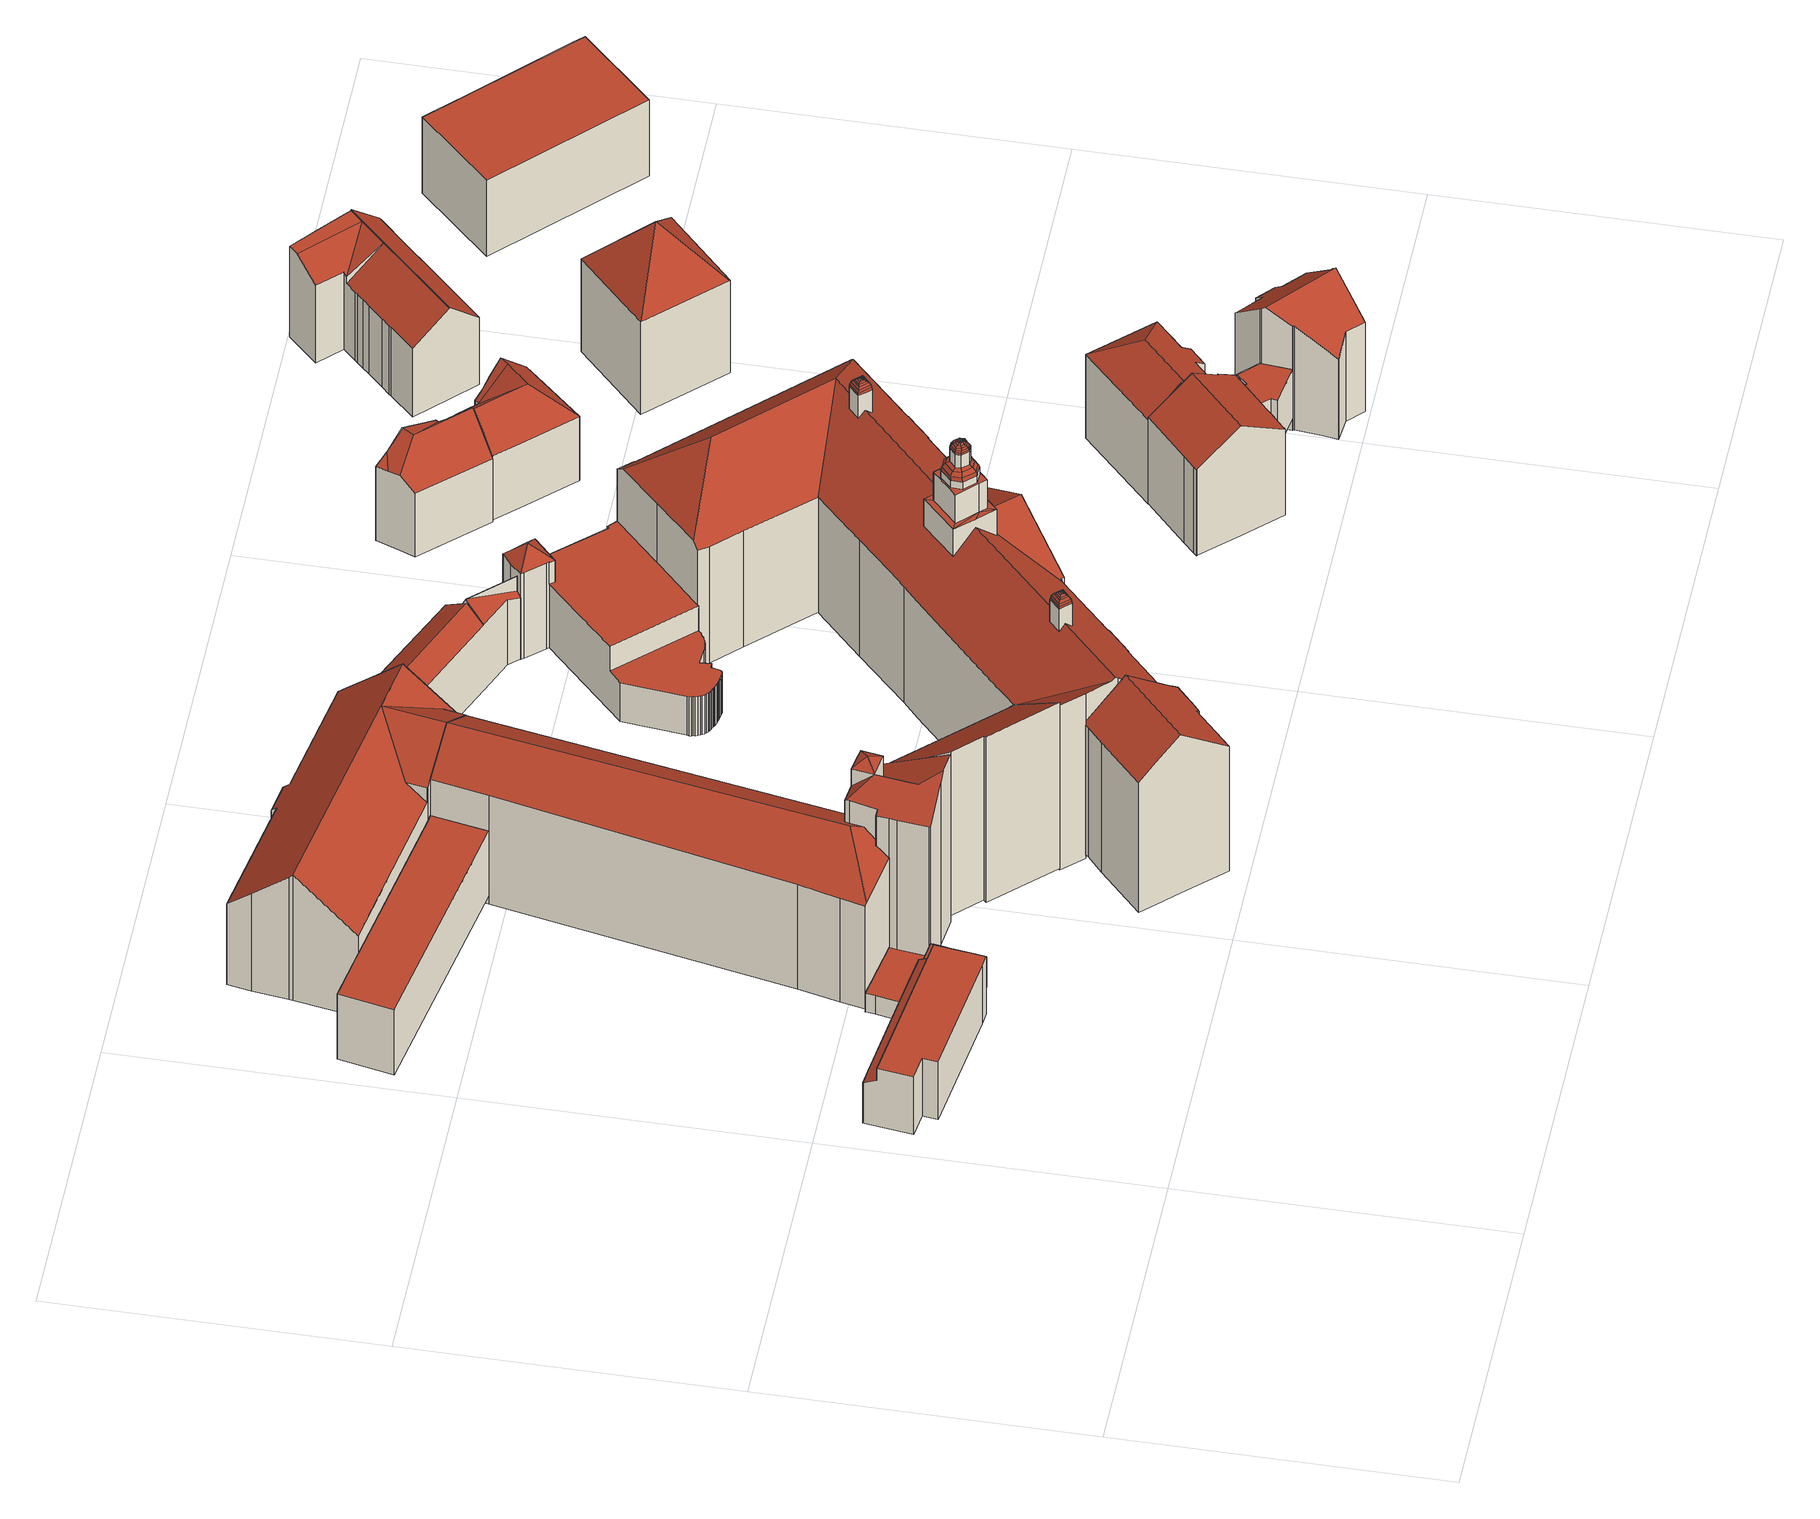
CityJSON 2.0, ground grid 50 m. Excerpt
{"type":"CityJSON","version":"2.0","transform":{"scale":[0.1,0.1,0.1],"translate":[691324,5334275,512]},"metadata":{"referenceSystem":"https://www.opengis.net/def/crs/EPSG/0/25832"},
"CityObjects":{
"building1":{"type":"Building","attributes":{"Gemeindeschluessel":"09162000","HoeheDach":"523.560","HoeheGrund":"512.450","Methode":"2000","NiedrigsteTraufeDesGebaeudes":"518.200","Geometrietyp2DReferenz":"3000","function":"31001_2000","roofType":"1000","measuredHeight":11.11,"storeysAboveGround":2},"geometry":[{"type":"MultiSurface","lod":"2","boundaries":[[[0,1,2,3]],[[4,5,6,7,8]],[[9,10,11,12]],[[13,14,1,0]],[[15,16,17,18]],[[19,20,21,22]],[[3,2,10,9]],[[23,24,16,15]],[[25,26,27,4,8,23,15,18,28,29,13,0,3,9,12]],[[29,30,31,14,13]],[[26,32,33,27]],[[7,30,34,17,16,24]],[[8,7,24,23]],[[25,35,32,26]],[[7,6,22,21,31,30]],[[25,12,11,20,19,35]],[[18,17,34,28]],[[22,6,5,33,32,35,19]],[[28,34,30,29]],[[27,33,5,4]],[[10,2,1,14,31,21,20,11]]],"semantics":{"surfaces":[{"type":"WallSurface"},{"type":"GroundSurface"},{"type":"RoofSurface"}],"values":[0,0,0,0,0,0,0,0,1,0,0,2,0,0,0,0,0,2,0,0,2]}}]},
"building2":{"type":"Building","attributes":{"Gemeindeschluessel":"09162000","HoeheDach":"515.580","HoeheGrund":"512.020","Methode":"2000","NiedrigsteTraufeDesGebaeudes":"515.580","Geometrietyp2DReferenz":"3000","function":"31001_2000","roofType":"1000","measuredHeight":3.56},"geometry":[{"type":"MultiSurface","lod":"2","boundaries":[[[36,37,38,39]],[[40,41,42,43,44,45]],[[46,47,38,37,48,49,50,51,42,41,40,52]],[[36,53,54,49,48,37]],[[55,52,40,45]],[[56,39,38,47,46,57]],[[57,46,52,55]],[[54,53,36,39,56,57,55,45,44,43,58,59]],[[59,50,49,54]],[[51,50,59,58,43,42]]],"semantics":{"surfaces":[{"type":"WallSurface"},{"type":"RoofSurface"},{"type":"GroundSurface"}],"values":[0,0,1,0,0,0,0,2,0,0]}}]},
"building3":{"type":"Building","attributes":{"Gemeindeschluessel":"09162000","HoeheDach":"526.625","HoeheGrund":"514.150","Methode":"1000","NiedrigsteTraufeDesGebaeudes":"526.625","Geometrietyp2DReferenz":"3000","function":"31001_9998","roofType":"1000","measuredHeight":12.47,"storeysAboveGround":3},"geometry":[{"type":"MultiSurface","lod":"2","boundaries":[[[60,61,62,63]],[[64,65,61,60]],[[66,67,62,61,65,68,69]],[[70,69,68,71]],[[72,73,70,71,64,60,63]],[[71,68,65,64]],[[72,63,62,67]],[[73,72,67,66,69,70]]],"semantics":{"surfaces":[{"type":"WallSurface"},{"type":"RoofSurface"},{"type":"GroundSurface"}],"values":[0,0,1,0,2,0,0,0]}}]},
"building4":{"type":"Building","attributes":{"Gemeindeschluessel":"09162000","HoeheDach":"546.124","HoeheGrund":"513.666","Methode":"2000","NiedrigsteTraufeDesGebaeudes":"538.070","Geometrietyp2DReferenz":"3000","function":"31001_9998","roofType":"2100","measuredHeight":32.46,"storeysAboveGround":6},"geometry":[{"type":"MultiSurface","lod":"2","boundaries":[[[74,75,76,77]],[[78,79,80,81,82]],[[83,84,85]],[[86,87,88,89,90,91,92]],[[93,94,95,96]],[[97,98,99,100]],[[101,102,103,85]],[[86,92,104,105]],[[102,101,89,88]],[[85,106,82,81]],[[107,108,98,97]],[[95,94,108,107]],[[83,85,109]],[[93,110,109,85,81,80,75,74,99,98,108,94]],[[75,80,79,76]],[[85,103,106]],[[96,95,107,97,100,77,76,79,78,111,87,86,105,112]],[[84,101,85]],[[113,110,93,96,112]],[[113,104,92,91,83,109,110]],[[100,99,74,77]],[[84,90,89,101]],[[78,82,106,103,102,88,87,111]],[[105,104,113,112]],[[91,90,84,83]]],"semantics":{"surfaces":[{"type":"WallSurface"},{"type":"RoofSurface"},{"type":"GroundSurface"}],"values":[0,0,0,0,0,0,1,0,1,1,0,0,1,1,0,0,2,1,0,1,0,1,0,0,0]}}]},
"building5":{"type":"Building","attributes":{"Gemeindeschluessel":"09162000","HoeheDach":"546.000","HoeheGrund":"515.390","Methode":"2000","NiedrigsteTraufeDesGebaeudes":"539.039","Geometrietyp2DReferenz":"3000","function":"31001_9998","roofType":"3100","measuredHeight":30.61,"storeysAboveGround":6},"geometry":[{"type":"MultiSurface","lod":"2","boundaries":[[[114,115,116,117]],[[118,119,120,121,122,123,124,125]],[[123,122,126,127,128,129,130,131,124]],[[132,133,134,135]],[[126,136,137,138,139,127]],[[137,136,133,132]],[[140,130,129,141]],[[124,131,142,125]],[[135,134,143,144]],[[142,131,130,140]],[[117,116,145,146]],[[121,145,116,115,147,143,134,133,136,126,122]],[[148,128,127,139]],[[149,114,117,146,120,119,118,125,142,140,141,148,139,138,137,132,135,144]],[[141,129,128,148]],[[146,145,121,120]],[[149,147,115,114]],[[144,143,147,149]]],"semantics":{"surfaces":[{"type":"WallSurface"},{"type":"RoofSurface"},{"type":"GroundSurface"}],"values":[0,0,1,0,0,0,0,0,0,0,0,1,0,2,0,0,0,0]}}]},
"building6":{"type":"Building","attributes":{"name":"Angerkloster","Gemeindeschluessel":"09162000","HoeheDach":"538.500","HoeheGrund":"512.504","Methode":"2000","NiedrigsteTraufeDesGebaeudes":"532.360","Geometrietyp2DReferenz":"3000","function":"31001_3048","roofType":"3200","measuredHeight":26,"storeysAboveGround":5},"geometry":[{"type":"MultiSurface","lod":"2","boundaries":[[[150,151,152,153]],[[154,155,156,157]],[[150,157,156,158,151]],[[159,160,161,162]],[[153,152,163,164]],[[165,166,167,168,169]],[[170,171,155,154]],[[160,159,172,173,174]],[[171,161,160,174,175,158,156,155]],[[173,176,177,178,175,174]],[[179,180,181,178,177]],[[182,183,165,169]],[[179,184,172,159,162,170,154,157,150,153,164,182,169,168,167,180]],[[165,183,163,152,151,158,175,178,181,166]],[[164,163,183,182]],[[171,170,162,161]],[[179,177,176,184]],[[184,176,173,172]],[[167,166,181,180]]],"semantics":{"surfaces":[{"type":"WallSurface"},{"type":"RoofSurface"},{"type":"GroundSurface"}],"values":[0,0,0,0,0,0,0,0,1,1,0,0,2,1,0,0,0,0,0]}}]},
"building7":{"type":"Building","attributes":{"Gemeindeschluessel":"09162000","HoeheDach":"547.091","HoeheGrund":"514.950","Methode":"1000","NiedrigsteTraufeDesGebaeudes":"537.320","Geometrietyp2DReferenz":"3000","function":"31001_9998","roofType":"2100","measuredHeight":32.14,"storeysAboveGround":5},"geometry":[{"type":"MultiSurface","lod":"2","boundaries":[[[185,186,187,188]],[[189,190,191,192]],[[189,193,194,188,187,195,190]],[[191,190,195,196]],[[189,192,197,193]],[[194,198,185,188]],[[197,198,194,193]],[[196,195,187,186]],[[198,197,192,191,196,186,185]]],"semantics":{"surfaces":[{"type":"WallSurface"},{"type":"GroundSurface"},{"type":"RoofSurface"}],"values":[0,0,1,0,0,0,0,0,2]}}]},
"building8":{"type":"Building","attributes":{"name":"St. Jakob","Gemeindeschluessel":"09162000","HoeheDach":"538.532","HoeheGrund":"514.357","Methode":"2000","NiedrigsteTraufeDesGebaeudes":"529.296","Geometrietyp2DReferenz":"3000","function":"31001_3041","roofType":"3100","measuredHeight":24.18,"storeysAboveGround":1},"geometry":[{"type":"MultiSurface","lod":"2","boundaries":[[[199,200,201,202]],[[203,204,205,206]],[[207,208,209,210,211,212]],[[213,214,215,216]],[[217,218,151,158,219]],[[220,210,209,221]],[[222,223,224]],[[211,225,212]],[[226,227,228,229]],[[230,221,209,208,231]],[[217,219,232,233]],[[228,227,234,235]],[[232,219,158,207,212,225]],[[236,237,214,213]],[[220,233,232,225,211,210]],[[238,215,214,237,239,207,222,224]],[[207,239,205,204,240,241,242,234,227,226,201,200,231,208]],[[236,206,205,239,237]],[[242,241,243,244]],[[151,223,222,207,158]],[[245,240,204,203]],[[202,201,226,229]],[[230,231,200,199]],[[236,213,216,246,218,217,233,220,221,230,199,202,229,228,235,244,243,245,203,206]],[[218,246,238,224,223,151]],[[243,241,240,245]],[[238,246,216,215]],[[234,242,244,235]]],"semantics":{"surfaces":[{"type":"WallSurface"},{"type":"RoofSurface"},{"type":"GroundSurface"}],"values":[0,0,1,0,0,0,0,0,0,0,0,0,1,0,0,1,1,0,0,1,0,0,0,2,0,0,0,0]}}]},
"building9":{"type":"Building","attributes":{"Gemeindeschluessel":"09162000","HoeheDach":"529.879","HoeheGrund":"514.450","Methode":"2000","NiedrigsteTraufeDesGebaeudes":"521.645","Geometrietyp2DReferenz":"3000","function":"31001_9998","roofType":"3100","measuredHeight":15.43,"storeysAboveGround":3},"geometry":[{"type":"MultiSurface","lod":"2","boundaries":[[[247,248,249,250]],[[251,252,253]],[[254,255,256,257]],[[258,259,260,261,262,263,254,257,264,265,266,267,268,269,247,250]],[[262,261,270,271,272,273,263]],[[263,273,255,254]],[[271,274,275,253,276,277,272]],[[270,278,279,275,274,271]],[[250,249,280,258]],[[273,272,277,281,256,255]],[[279,278,260,259,258,280,282]],[[282,280,249,248,251,253,275]],[[277,276,253,252,283,284,285,286,281]],[[279,282,275]],[[283,252,251,248,247,269,268,267,284]],[[285,284,267,266,265,286]],[[260,278,270,261]],[[256,281,286,265,264,257]]],"semantics":{"surfaces":[{"type":"WallSurface"},{"type":"GroundSurface"},{"type":"RoofSurface"}],"values":[0,0,0,1,0,0,0,2,0,2,0,2,2,0,0,0,0,0]}}]},
"building10":{"type":"Building","attributes":{"name":"Theresia-Gerhardinger-Grundschule und -Gymnasium","Gemeindeschluessel":"09162000","HoeheDach":"560.210","HoeheGrund":"514.695","Methode":"2000","NiedrigsteTraufeDesGebaeudes":"523.100","Geometrietyp2DReferenz":"3000","function":"31001_3020","roofType":"3100","measuredHeight":45.52,"storeysAboveGround":5},"geometry":[{"type":"MultiSurface","lod":"2","boundaries":[[[287,288,289,290]],[[291,292,293,294]],[[288,295,296,289]],[[297,298,299,300]],[[299,301,302,303]],[[304,305,306,307]],[[307,308,309,310]],[[311,312,313,314]],[[303,302,315]],[[316,317,318]],[[319,320,321,322]],[[323,295,288,324]],[[325,326,327,328]],[[329,330,331,332]],[[333,334,335,336]],[[337,338,339]],[[298,340,301,299]],[[341,342,343]],[[290,289,344,345]],[[330,346,311,331]],[[341,347,342]],[[320,326,348,321]],[[349,350,351,352]],[[306,353,308,307]],[[354,355,356,357]],[[358,359,360,361]],[[362,363,364,365]],[[339,338,366,367]],[[344,368,340,298]],[[346,369,312,311]],[[370,371,372,373]],[[300,374,375,376]],[[345,297,377,305]],[[378,379,380,381]],[[382,383,365,364,384,385]],[[386,343,387,388]],[[389,390,391,392]],[[393,394,395,396]],[[397,398,380,379,399,400,401,402,403,335,334,404,361,405,406,407,408,409,410,411,412]],[[413,293,414,415]],[[314,416,417,418]],[[419,400,399,420]],[[421,422,359,358]],[[323,423,424,425]],[[426,427,428,429]],[[362,430,431,432,433,363]],[[351,402,401,352]],[[369,434,386,312]],[[435,436,437,438,439,440]],[[441,442,443,444]],[[445,325,328,366]],[[446,360,359,422,447,448,449,450,451,452,453,454,455]],[[340,368,456,443]],[[449,448,447,457,458,459,460,450]],[[461,462,453,452,451,463]],[[464,465,466,467,468,469,470,471,472,473]],[[474,475,476,394]],[[444,443,456,477]],[[317,478,318]],[[476,479,310,480]],[[325,445,481,482]],[[483,484,485,486]],[[473,472,487,488]],[[482,481,367,489]],[[361,360,446,405]],[[480,310,309,490]],[[455,454,317]],[[395,491,492,396]],[[493,398,397,494]],[[495,496,432,431]],[[497,413,355,354]],[[382,385,498,499]],[[418,417,485,484]],[[500,445,366,338]],[[491,501,502,492]],[[356,393,396,371]],[[342,347,387]],[[503,423,323,324]],[[457,447,422,421]],[[330,329,504,485,417]],[[505,506,507,508]],[[355,413,415,509]],[[407,406,455,316,318,510]],[[409,329,332,410]],[[457,421,433,432,496,511,512,513,514,515,465,464,516,517,518,519,458]],[[376,375,520,505]],[[315,521,520]],[[510,318,450,460]],[[434,341,343,386]],[[522,327,523,524]],[[478,525,451,450,318]],[[321,348,522,524]],[[526,527,463,451,525,478]],[[336,335,403,528]],[[402,351,350,529,530,528,403]],[[348,482,489,522]],[[333,531,499,498,404,334]],[[320,319,532,533,523]],[[425,534,295,323]],[[373,372,535,536]],[[507,444,477,353]],[[500,338,337]],[[537,538,539,540,464,473,488,541]],[[542,543,544,545,546,435,440,547,548,549,550,551]],[[490,552,501,491]],[[552,553,534,425]],[[331,311,314,418]],[[326,320,523,327]],[[474,503,324,475]],[[554,555,556,557,558,559,560,495,431,430,362,365,383,382,499,531,333,336,528,530,529,561,562,419,420,378,381,493,494,563,564,426,429,565,551,550,549,548,547,440,439,438,566,567,568,569,570,571,572,573,574,575,576,577,578,579]],[[500,337,580]],[[558,390,389,559]],[[578,577,576,469,468,467]],[[555,515,514,556]],[[580,337,339]],[[524,523,533,581]],[[582,322,321,524,581]],[[453,462,583,454]],[[584,585,534,553]],[[487,472,471,470,575,574,573,572]],[[394,476,480,395]],[[302,586,315]],[[509,415,503,474]],[[529,350,349,561]],[[536,535,292,291]],[[324,288,287,475]],[[374,303,315]],[[420,399,379,378]],[[297,300,376,377]],[[578,467,466,579]],[[454,583,587,317]],[[477,456,585,584]],[[506,441,444,507]],[[289,296,368,344]],[[490,309,553,552]],[[555,554,579,466,465,515]],[[301,340,443,442]],[[481,580,339,367]],[[588,581,533,589]],[[521,590,441,506]],[[591,412,411,483,486,408,407,510,460,459,458,519,588,589,516,464,540,539,592,437,436,435,546,545,544,543]],[[355,509,393,356]],[[556,514,513,557]],[[353,477,584,308]],[[317,587,526,478]],[[587,583,462,461,463,527,526],[373,536,291,294,497,354,357,370]],[[294,293,413,497]],[[492,502,535,372]],[[502,593,292,535]],[[489,328,327,522]],[[429,428,594,565]],[[475,287,479,476]],[[346,330,417,416]],[[480,490,491,395]],[[445,500,580,481]],[[341,434,595,347]],[[377,376,505,508]],[[290,345,305,304]],[[501,424,593,502]],[[391,512,511,392]],[[381,380,398,493]],[[405,446,455,406]],[[568,538,537,569]],[[300,299,303,374]],[[345,344,298,297]],[[423,414,593,424]],[[296,295,534,585]],[[411,410,332,596,484,483]],[[415,414,423,503]],[[308,584,553,309]],[[509,474,394,393]],[[562,561,349,352,401,400,419]],[[517,319,322,518]],[[369,346,416,597]],[[596,332,331,418,484]],[[438,437,592,566]],[[367,366,328,489]],[[504,329,409,408,486,485]],[[368,296,585,456]],[[498,385,384,358,361,404]],[[575,470,469,576]],[[567,566,592,539,538,568]],[[313,597,416,314]],[[375,315,520]],[[388,595,597,313]],[[428,427,591,543,542,594]],[[434,369,597,595]],[[565,594,542,551]],[[519,518,322,582,581,588]],[[479,304,307,310]],[[508,507,353,306]],[[302,301,442,586]],[[532,319,517,516,589,533]],[[396,492,372,371]],[[552,425,424,501]],[[374,315,375]],[[590,586,442,441]],[[387,347,595,388]],[[357,356,371,370]],[[326,325,482,348]],[[560,559,389,392,511,496,495]],[[520,521,506,505]],[[312,386,388,313]],[[315,586,590]],[[305,377,508,306]],[[569,537,541,570]],[[512,391,390,558,557,513]],[[541,488,487,572,571,570]],[[315,590,521]],[[343,342,387]],[[384,364,363,433,421,358]],[[414,293,292,593]],[[564,563,494,397,412,591,427,426]],[[455,317,316]],[[287,290,304,479]]],"semantics":{"surfaces":[{"type":"RoofSurface"},{"type":"WallSurface"},{"type":"GroundSurface"}],"values":[0,1,0,0,0,0,0,0,0,0,0,1,0,0,1,0,0,0,0,0,0,0,0,0,1,1,1,0,0,0,1,0,0,1,1,0,0,0,0,0,0,1,1,0,1,1,1,0,1,0,0,0,0,1,1,0,0,0,0,1,0,1,0,0,1,1,0,0,1,1,1,1,0,0,0,0,0,0,1,0,0,0,1,1,0,0,0,1,0,0,0,0,1,1,1,0,1,0,1,1,0,0,0,1,0,1,0,0,0,2,0,1,1,1,0,0,0,1,0,1,0,0,0,1,1,1,0,1,0,1,1,0,0,0,1,1,0,0,1,0,0,0,1,0,1,0,1,0,0,0,1,1,0,0,0,0,0,0,0,1,1,1,1,0,0,0,0,1,0,0,0,1,1,0,0,1,0,1,0,0,1,1,0,0,0,0,0,1,1,0,0,0,1,0,0,0,0,0,1,0,1,0,0,0,0,1,1,1,0,0,0,0,1,0,0]}}]},
"building11":{"type":"Building","attributes":{"Gemeindeschluessel":"09162000","HoeheDach":"533.600","HoeheGrund":"514.390","Methode":"2000","NiedrigsteTraufeDesGebaeudes":"521.850","Geometrietyp2DReferenz":"3000","function":"31001_9998","roofType":"1000","measuredHeight":19.21,"storeysAboveGround":2},"geometry":[{"type":"MultiSurface","lod":"2","boundaries":[[[598,599,600,601]],[[601,600,602,603]],[[604,605,606,607]],[[608,609,610,611,612]],[[613,614,615,616]],[[617,618,619,620]],[[621,622,623,624]],[[625,626,618,617]],[[623,627,628,629,624]],[[630,631,605,604]],[[632,633,634,635]],[[636,637,638,639]],[[640,641,642,643]],[[634,633,644,608]],[[645,646,647,648]],[[649,650,651,652]],[[653,654,655,656,657,658]],[[616,615,655,654]],[[659,660,661,662]],[[663,664,631,630]],[[665,666,639,638,644,633,632]],[[608,644,638,637,609]],[[667,668,664,663]],[[628,627,669,670]],[[620,619,671,672]],[[673,674,675,676]],[[661,599,598,677,662]],[[678,679,680,681]],[[682,683,684,685]],[[676,675,686,687]],[[666,665,688,689]],[[607,606,626,625]],[[643,642,690,691]],[[652,651,646,645]],[[692,693,694,695]],[[689,688,614,613]],[[672,671,696,697]],[[670,669,683,682]],[[698,699,660,659]],[[700,656,655,615,614,688,665,632,635,701]],[[702,703,612,704]],[[687,686,650,649]],[[705,706,679,678]],[[635,634,707,701]],[[700,708,657,656]],[[709,681,680,708,700,701,707,710]],[[685,684,711,712]],[[704,612,611,713]],[[714,715,716,717]],[[718,719,720,721]],[[697,696,706,705]],[[713,611,610,722]],[[717,716,693,692]],[[623,622,602,600,599,661,660,699,690,642,641,720,719,694,693,716,715,723,647,646,651,650,686,675,674,658,657,708,680,679,706,696,671,619,618,626,606,605,631,664,668,711,684,683,669,627]],[[603,602,622,621]],[[648,647,723,724]],[[725,726,703,702]],[[721,720,641,640]],[[712,711,668,667]],[[691,690,699,698]],[[636,722,610,609,637]],[[653,673,676,687,649,652,645,648,724,714,717,692,695,718,721,640,643,691,698,659,662,677,598,601,603,621,624,629,628,670,682,685,712,667,663,630,604,607,625,617,620,672,697,705,678,681,709,725,702,704,713,722,636,639,666,689,613,616,654]],[[709,710,726,725]],[[703,726,710,707,634,608,612]],[[695,694,719,718]],[[724,723,715,714]],[[653,658,674,673]]],"semantics":{"surfaces":[{"type":"WallSurface"},{"type":"RoofSurface"},{"type":"GroundSurface"}],"values":[0,0,0,1,0,0,0,0,0,0,0,0,0,1,0,0,0,0,0,0,0,1,0,0,0,0,0,0,0,0,0,0,0,0,0,0,0,0,0,1,0,0,0,0,0,0,0,0,0,0,0,0,0,1,0,0,0,0,0,0,0,2,0,1,0,0,0]}}]},
"building12":{"type":"Building","attributes":{"Gemeindeschluessel":"09162000","HoeheDach":"536.647","HoeheGrund":"515.410","Methode":"1000","NiedrigsteTraufeDesGebaeudes":"532.017","Geometrietyp2DReferenz":"3000","function":"31001_9998","roofType":"3100","measuredHeight":21.24,"storeysAboveGround":4},"geometry":[{"type":"MultiSurface","lod":"2","boundaries":[[[727,728,729,730]],[[731,732,733,734]],[[735,736,737,738]],[[739,740,741,742]],[[743,727,730,735,738,744,745,746,731,734,739,742,747,748,749,750,751]],[[746,745,752,753,732,731]],[[751,754,755,743]],[[752,756,737,736,729,728,755,754,757,758,759,753]],[[738,737,756,744]],[[743,755,728,727]],[[742,741,760,747]],[[734,733,740,739]],[[744,756,752,745]],[[759,758,749,748,747,760]],[[750,757,754,751]],[[730,729,736,735]],[[732,753,759,760,741,740,733]],[[749,758,757,750]]],"semantics":{"surfaces":[{"type":"WallSurface"},{"type":"GroundSurface"},{"type":"RoofSurface"}],"values":[0,0,0,0,1,0,0,2,0,0,0,0,0,0,0,0,2,0]}}]},
"building13":{"type":"Building","attributes":{"Gemeindeschluessel":"09162000","HoeheDach":"531.890","HoeheGrund":"514.250","Methode":"2000","NiedrigsteTraufeDesGebaeudes":"526.403","Geometrietyp2DReferenz":"3000","function":"31001_9998","roofType":"3100","measuredHeight":17.64,"storeysAboveGround":4},"geometry":[{"type":"MultiSurface","lod":"2","boundaries":[[[761,762,763,764,765,766,767,768]],[[769,770,771,772,773,774,767,766,765,764,775,776,777,778,779,780]],[[770,781,782,771]],[[770,769,780,783,784,781]],[[778,785,786,779]],[[764,763,787,775]],[[788,789,787,763,762,790]],[[781,784,790,791,782]],[[790,762,761,792,791]],[[761,768,793,792]],[[779,786,783,780]],[[775,787,789,776]],[[778,777,776,789,788,785]],[[784,783,786,785,788,790]],[[782,791,792,793,774,773,772,771]],[[774,793,768,767]]],"semantics":{"surfaces":[{"type":"WallSurface"},{"type":"GroundSurface"},{"type":"RoofSurface"}],"values":[0,1,0,0,0,0,2,2,2,2,0,0,0,2,0,0]}}]},
"building14":{"type":"Building","attributes":{"Gemeindeschluessel":"09162000","HoeheDach":"535.918","HoeheGrund":"515.320","Methode":"2000","NiedrigsteTraufeDesGebaeudes":"530.279","Geometrietyp2DReferenz":"3000","function":"31001_1000","roofType":"3200","measuredHeight":20.6,"storeysAboveGround":4},"geometry":[{"type":"MultiSurface","lod":"2","boundaries":[[[794,795,796,797,798,799,800,801,802,803,804,805,806,807]],[[802,808,809,803]],[[810,811,812,813]],[[814,813,812,815]],[[816,817,797,796,795,818]],[[799,798,819,820,821,800]],[[804,803,809,814,815,805]],[[809,808,822,821,820,819,817,816,818,810,813,814]],[[805,815,812,806]],[[801,822,808,802]],[[800,821,822,801]],[[795,794,807,811,810,818]],[[811,807,806,812]],[[797,817,819,798]]],"semantics":{"surfaces":[{"type":"GroundSurface"},{"type":"WallSurface"},{"type":"RoofSurface"}],"values":[0,1,2,2,1,1,1,2,1,1,1,1,1,1]}}]},
"building15":{"type":"Building","attributes":{"Gemeindeschluessel":"09162000","HoeheDach":"524.630","HoeheGrund":"515.190","Methode":"1000","NiedrigsteTraufeDesGebaeudes":"524.630","Geometrietyp2DReferenz":"3000","function":"31001_1000","roofType":"1000","measuredHeight":9.44,"storeysAboveGround":2},"geometry":[{"type":"MultiSurface","lod":"2","boundaries":[[[823,824,825,826]],[[827,828,829,830,831,832]],[[833,834,824,823]],[[826,825,835,836]],[[837,838,839,840]],[[836,835,841,842]],[[843,844,845,846]],[[830,829,834,833]],[[842,841,844,843]],[[824,834,829,828,827,847,839,838,845,844,841,835,825]],[[846,845,838,837]],[[848,840,839,847,827,832]],[[840,848,832,831,830,833,823,826,836,842,843,846,837]]],"semantics":{"surfaces":[{"type":"WallSurface"},{"type":"RoofSurface"},{"type":"GroundSurface"}],"values":[0,0,0,0,0,0,0,0,0,1,0,0,2]}}]},
"building16":{"type":"Building","attributes":{"Gemeindeschluessel":"09162000","HoeheDach":"532.001","HoeheGrund":"514.530","Methode":"2000","NiedrigsteTraufeDesGebaeudes":"526.899","Geometrietyp2DReferenz":"3000","function":"31001_9998","roofType":"3100","measuredHeight":17.47,"storeysAboveGround":4},"geometry":[{"type":"MultiSurface","lod":"2","boundaries":[[[849,850,851,852]],[[853,854,855,856,857,858,859,860]],[[861,862,863,864]],[[859,858,857,865,851,850,866]],[[867,868,869,870,871,872,873,874,875,861,864,876,877,878,879,849,852,880,881,882]],[[875,883,862,861]],[[859,866,884,860]],[[885,886,853,860,887,888,889,890]],[[887,860,884,891,892,863,862,883,888]],[[869,868,867,882,856,855,854,853]],[[871,870,869,853,886,885,890,872]],[[864,863,892,876]],[[884,866,850,849,879,878]],[[865,857,856,882,881,880,852,851]],[[891,884,878,877,876,892]],[[890,889,888,883,875,874,873,872]]],"semantics":{"surfaces":[{"type":"WallSurface"},{"type":"RoofSurface"},{"type":"GroundSurface"}],"values":[0,1,0,1,2,0,1,1,1,0,0,0,0,0,0,0]}}]},
"building17":{"type":"Building","attributes":{"Gemeindeschluessel":"09162000","HoeheDach":"535.590","HoeheGrund":"512.757","Methode":"2000","NiedrigsteTraufeDesGebaeudes":"528.203","Geometrietyp2DReferenz":"3000","function":"31001_9998","roofType":"3100","measuredHeight":22.83,"storeysAboveGround":4},"geometry":[{"type":"MultiSurface","lod":"2","boundaries":[[[893,894,895,896,897,898,899,900,901,902,903]],[[904,905,906,907]],[[908,909,910,911]],[[912,913,905,904]],[[914,915,895,894,893,916]],[[907,906,917,918]],[[919,920,921,922]],[[903,902,901,923,924,925]],[[926,927,920,919,928,929]],[[930,931,932,933]],[[916,893,903,925]],[[934,896,895,915]],[[935,900,899,936]],[[933,932,909,908]],[[897,910,909,932,931,937,921,920,927,926,917,906,905,913,898]],[[930,938,922,921,937,931]],[[934,939,911,910,897,896]],[[908,911,939,934,915,914,916,925,924,923,935,936,940,912,904,907,918,929,928,919,922,938,930,933]],[[899,898,913,912,940,936]],[[918,917,926,929]],[[923,901,900,935]]],"semantics":{"surfaces":[{"type":"RoofSurface"},{"type":"WallSurface"},{"type":"GroundSurface"}],"values":[0,1,1,1,1,1,1,1,1,1,1,1,1,1,0,1,1,2,1,1,1]}}]},
"building18":{"type":"Building","attributes":{"Gemeindeschluessel":"09162000","HoeheDach":"541.963","HoeheGrund":"514.850","Methode":"1000","NiedrigsteTraufeDesGebaeudes":"532.713","Geometrietyp2DReferenz":"3000","function":"31001_9998","roofType":"3200","measuredHeight":27.11,"storeysAboveGround":4},"geometry":[{"type":"MultiSurface","lod":"2","boundaries":[[[941,942,943,944,945,946]],[[947,948,949,950]],[[949,951,952]],[[950,949,952]],[[946,948,947,941]],[[948,946,945,953]],[[948,953,951,949]],[[942,941,947,950,952,943]],[[952,951,953,945,944,943]]],"semantics":{"surfaces":[{"type":"GroundSurface"},{"type":"RoofSurface"},{"type":"WallSurface"}],"values":[0,1,1,1,2,2,1,2,2]}}]},
"building19":{"type":"Building","attributes":{"Gemeindeschluessel":"09162000","HoeheDach":"532.020","HoeheGrund":"514.270","Methode":"2000","NiedrigsteTraufeDesGebaeudes":"527.251","Geometrietyp2DReferenz":"3000","function":"31001_9998","roofType":"2100","measuredHeight":17.75,"storeysAboveGround":4},"geometry":[{"type":"MultiSurface","lod":"2","boundaries":[[[954,955,956,957,958,959,960,961,962]],[[963,964,965,966]],[[967,955,954,968]],[[969,958,957,970]],[[962,961,960,959,971,972,973,974]],[[975,976,977,978,979,980]],[[973,981,982]],[[966,965,983,984]],[[985,956,955,967]],[[986,987,988,989,975,980]],[[990,968,954,962,974,964,963]],[[991,972,991,976]],[[992,993,994,995]],[[973,972,981]],[[989,988,981,972,991,976,975]],[[984,983,996,997]],[[998,999,1000,1001]],[[970,985,967,968,990,963,966,984,997,992,995,998,1001,1002,987,986,980,979,978,1003,1004,969]],[[1000,982,981,988,987,1002,1001]],[[974,973,982,1000,999,994,993,996,983,965,964]],[[995,994,999,998]],[[970,957,956,985]],[[991,972,971,1005,977,976]],[[997,996,993,992]],[[1005,971,959,958,969,1004,1003,978,977]]],"semantics":{"surfaces":[{"type":"RoofSurface"},{"type":"WallSurface"},{"type":"GroundSurface"}],"values":[0,1,1,1,1,1,1,1,1,1,1,1,1,0,0,1,1,2,1,0,1,1,0,1,1]}}]},
"building20":{"type":"Building","attributes":{"name":"Schranne (P8)","Gemeindeschluessel":"09162000","HoeheDach":"529.300","HoeheGrund":"514.590","Methode":"1000","NiedrigsteTraufeDesGebaeudes":"529.300","Geometrietyp2DReferenz":"3000","function":"31001_9998","roofType":"1000","measuredHeight":14.71,"storeysAboveGround":4},"geometry":[{"type":"MultiSurface","lod":"2","boundaries":[[[1006,1007,1008,1009]],[[1010,1011,1012,1013]],[[1014,1015,1016,1017]],[[1009,1008,1011,1010]],[[1018,1019,1020,1021]],[[1022,1023,1015,1014]],[[1021,1020,1007,1006]],[[1013,1012,1023,1022]],[[1017,1016,1019,1018]],[[1021,1006,1009,1010,1013,1022,1014,1017,1018]],[[1019,1016,1015,1023,1012,1011,1008,1007,1020]]],"semantics":{"surfaces":[{"type":"WallSurface"},{"type":"GroundSurface"},{"type":"RoofSurface"}],"values":[0,0,0,0,0,0,0,0,0,1,2]}}]}
},
"vertices":[
[270,311,5],[270,311,116],[73,337,116],[73,337,5],[259,412,5],[259,412,81],[303,406,81],[303,406,62],[303,406,5],[76,360,5],[76,360,116],[38,365,116],[38,365,5],[291,309,5],[291,309,116],[356,396,5],[356,396,62],[356,395,62],[356,395,5],[46,418,92],[46,418,116],[301,385,116],[301,385,92],[357,399,5],[357,399,62],[48,438,5],[73,436,5],[86,434,5],[343,318,5],[293,324,5],[293,324,62],[293,324,116],[73,436,81],[86,434,81],[343,318,62],[48,438,82],
[357,402,0],[357,402,36],[357,399,36],[357,399,0],[268,461,36],[270,474,36],[270,475,36],[270,475,0],[270,474,0],[268,461,0],[303,406,36],[356,399,36],[360,425,36],[363,448,36],[365,459,36],[295,471,36],[259,412,36],[360,425,0],[363,448,0],[259,412,0],[356,399,0],[303,406,0],[295,471,0],[365,459,0],
[387,1111,21],[387,1111,146],[397,1110,146],[397,1110,21],[110,1159,21],[110,1159,146],[310,1037,146],[381,1025,146],[26,1173,146],[9,1090,146],[9,1090,21],[26,1173,21],[381,1025,21],[310,1037,21],
[367,478,285],[374,477,291],[374,477,17],[367,478,17],[384,525,17],[382,518,17],[382,518,293],[383,522,293],[384,525,290],[447,482,282],[447,482,323],[409,487,323],[481,510,17],[435,518,17],[435,518,323],[451,515,323],[452,515,323],[452,515,261],[481,510,261],[402,393,329],[357,399,286],[357,399,17],[402,393,17],[363,448,17],[363,448,285],[365,459,285],[365,459,17],[431,501,334],[415,521,323],[414,521,323],[486,505,263],[486,505,17],[414,521,290],[357,402,17],[357,402,286],[400,424,323],[415,392,341],[419,520,17],[449,388,17],[449,388,341],
[675,86,34],[675,86,270],[666,78,270],[666,78,34],[517,111,34],[545,82,34],[600,24,34],[600,24,275],[545,82,340],[517,111,308],[497,132,284],[497,132,34],[648,178,340],[639,187,330],[600,228,284],[596,225,284],[593,221,284],[566,197,284],[701,121,34],[701,121,277],[702,122,277],[702,122,34],[656,169,330],[656,169,34],[648,178,34],[639,187,34],[593,221,34],[596,225,34],[566,197,34],[707,116,271],[707,116,34],[662,82,275],[662,82,34],[698,108,271],[600,228,34],[698,108,34],
[466,1098,5],[466,1098,263],[539,1085,207],[539,1085,5],[381,1025,5],[381,1025,215],[397,1110,216],[397,1110,5],[462,1099,265],[270,475,5],[270,475,204],[278,512,205],[278,512,5],[439,539,211],[439,539,5],[435,518,211],[384,525,250],[384,525,5],[419,520,5],[435,518,5],[292,575,5],[292,575,207],[365,459,5],[365,459,209],[274,474,207],[361,514,265],[367,478,229],[374,477,229],[378,497,250],[374,477,5],[382,518,5],[382,518,250],[438,535,5],[438,535,211],[367,478,5],
[449,387,346],[486,505,253],[486,505,30],[449,387,30],[567,256,30],[650,335,30],[650,335,253],[567,256,351],[483,344,30],[487,348,30],[640,343,30],[640,343,254],[483,344,350],[487,348,346],
[134,1314,24],[134,1314,211],[140,1349,180],[140,1349,24],[572,1222,24],[572,1222,227],[567,1186,259],[567,1186,24],[478,1194,265],[126,1254,265],[126,1253,265],[110,1159,180],[386,1112,180],[392,1144,209],[555,1113,24],[555,1113,206],[551,1083,180],[551,1083,24],[397,1110,24],[466,1098,24],[397,1110,217],[110,1159,24],[126,1253,24],[544,1118,209],[538,1086,209],[538,1086,180],[386,1112,209],[339,1315,180],[340,1323,173],[340,1323,24],[339,1315,24],[127,1259,24],[127,1259,260],[387,1111,209],[387,1111,24],[389,1315,173],[389,1315,24],[565,1178,24],[565,1178,265],[539,1085,180],[566,1179,265],[578,1261,192],[580,1273,181],[388,1306,180],[580,1273,24],[388,1306,24],[578,1261,24],[539,1085,24],
[815,1164,25],[815,1164,96],[879,1095,96],[879,1095,25],[813,1164,98],[813,1164,144],[796,1137,168],[567,1186,25],[567,1186,146],[572,1222,172],[572,1222,25],[863,1082,25],[852,1071,25],[846,1065,25],[831,1081,25],[776,1104,25],[588,1183,25],[572,1223,25],[578,1261,25],[596,1257,25],[602,1256,25],[684,1220,25],[813,1164,25],[831,1081,151],[776,1104,151],[776,1104,150],[588,1183,150],[793,1131,177],[794,1132,179],[794,1132,171],[793,1131,173],[846,1065,143],[852,1071,150],[863,1082,144],[572,1223,173],[852,1071,179],[684,1220,143],[602,1256,142],[596,1257,143],[578,1261,145],
[923,446,469],[933,455,469],[932,455,472],[923,446,472],[928,485,415],[928,485,429],[945,468,429],[945,468,415],[933,464,469],[933,464,472],[922,450,478],[929,456,478],[926,458,480],[921,453,480],[926,462,480],[923,461,482],[923,459,482],[914,447,472],[915,448,475],[907,456,475],[905,456,472],[906,465,472],[905,465,469],[905,456,469],[736,271,386],[736,274,390],[726,285,390],[723,285,386],[919,460,482],[893,434,360],[909,432,360],[868,461,360],[1120,633,378],[1119,633,382],[1103,618,382],[1102,617,378],[933,464,444],[933,455,444],[1115,633,390],[1117,633,386],[1104,648,386],[1104,645,390],[753,285,378],[752,285,382],[736,270,382],[736,269,378],[821,235,27],[821,235,251],[822,235,250],[822,235,27],[1103,633,395],[1103,638,394],[1099,634,394],[929,463,478],[741,285,394],[737,285,395],[737,281,394],[931,456,475],[923,448,475],[751,285,386],[737,289,394],[1103,619,386],[790,196,111],[826,230,111],[822,233,111],[786,199,111],[907,464,475],[927,434,415],[927,434,429],[910,435,429],[910,435,415],[944,434,326],[944,434,360],[926,416,360],[926,416,310],[1065,468,27],[1065,468,252],[1069,464,252],[1069,464,27],[1104,642,392],[1095,634,392],[931,464,475],[748,285,390],[893,452,415],[893,452,429],[894,469,429],[894,469,415],[920,456,482],[918,456,482],[916,453,480],[915,450,478],[702,122,27],[702,122,251],[701,121,251],[701,121,27],[909,312,27],[988,387,27],[988,387,326],[909,312,254],[737,277,392],[733,285,394],[729,285,392],[1156,544,111],[1192,578,111],[1188,582,111],[1152,547,111],[910,436,435],[912,441,441],[900,454,441],[895,453,435],[639,187,341],[656,169,316],[784,200,251],[785,200,251],[786,199,249],[822,233,249],[821,234,251],[903,314,251],[924,415,310],[918,409,310],[893,434,345],[745,293,345],[753,285,334],[736,269,334],[728,278,345],[636,190,345],[944,451,429],[943,467,435],[942,451,435],[738,299,386],[738,300,382],[722,285,382],[785,200,27],[784,200,27],[962,451,310],[962,451,360],[938,466,441],[926,479,441],[924,474,444],[600,228,27],[600,228,340],[596,225,345],[596,225,27],[1066,468,27],[1150,548,27],[1150,548,251],[1066,468,251],[745,285,392],[855,528,251],[881,553,251],[933,604,251],[933,604,27],[881,553,27],[855,528,27],[917,467,480],[922,467,480],[923,470,478],[916,470,478],[1111,633,392],[924,415,360],[970,459,360],[946,485,360],[938,492,360],[920,512,360],[920,498,360],[948,469,360],[957,459,360],[918,422,360],[918,409,360],[923,472,475],[970,459,310],[946,485,345],[938,492,334],[920,512,308],[948,469,415],[957,459,415],[920,498,415],[1148,677,345],[1282,677,253],[1284,679,251],[1032,937,251],[1033,938,249],[1035,940,247],[1016,960,247],[1014,958,249],[1005,950,260],[1002,826,345],[925,441,441],[923,446,444],[914,446,444],[915,472,475],[880,460,360],[914,446,469],[905,456,444],[1103,625,392],[1103,622,390],[721,285,335],[721,285,378],[738,301,378],[738,301,335],[946,892,261],[880,828,262],[1092,634,390],[905,465,444],[900,467,441],[895,469,435],[656,169,27],[639,187,27],[1151,548,27],[1151,548,250],[944,451,415],[906,316,254],[906,316,27],[1107,633,394],[913,480,441],[912,484,435],[938,453,441],[745,293,378],[912,458,480],[912,463,480],[909,464,478],[909,457,478],[926,436,435],[868,461,308],[1152,547,249],[1188,582,249],[1188,582,250],[1188,583,250],[1187,583,251],[1111,642,345],[1120,633,333],[1102,617,333],[1094,626,345],[915,459,482],[915,461,482],[1089,634,386],[1104,649,382],[1087,634,382],[891,470,360],[880,460,415],[891,470,415],[821,234,27],[826,230,27],[822,233,27],[903,314,27],[1111,642,378],[1104,650,378],[924,474,469],[911,486,429],[911,486,415],[883,806,251],[923,766,251],[1008,677,250],[1132,677,334],[872,821,253],[650,335,252],[651,336,250],[663,347,250],[680,363,250],[828,503,251],[828,503,27],[680,363,27],[663,347,27],[651,336,27],[650,335,27],[915,474,444],[915,474,469],[1282,677,27],[1187,583,27],[1188,583,27],[1188,582,27],[1192,578,27],[1156,544,27],[1152,547,27],[790,196,27],[786,199,27],[636,190,27],[633,194,27],[567,256,27],[1009,676,27],[1008,677,27],[923,766,27],[883,806,27],[872,821,27],[880,828,27],[946,892,27],[1005,950,27],[1014,958,27],[1016,960,27],[1035,940,27],[1033,938,27],[1032,937,27],[1284,679,27],[1103,629,394],[1087,634,378],[1094,626,378],[918,422,415],[915,474,472],[924,474,472],[920,464,482],[909,432,415],[1087,634,334],[1104,650,334],[918,464,482],[633,194,340],[1009,676,250],[928,484,435],[567,256,345],[737,293,392],[728,278,378],[738,296,390],
[788,772,24],[788,772,99],[782,773,99],[782,773,24],[777,774,99],[777,774,24],[747,788,24],[747,788,99],[745,791,99],[745,791,24],[881,1061,216],[880,1096,190],[879,1095,190],[863,1082,188],[846,1065,189],[1016,960,24],[1016,960,147],[946,892,147],[946,892,24],[742,797,24],[742,797,99],[741,800,99],[741,800,24],[774,775,24],[774,775,99],[772,775,99],[772,775,24],[744,794,24],[744,794,99],[766,777,99],[766,777,24],[769,776,24],[749,786,24],[749,786,99],[919,1058,147],[919,1058,188],[882,1023,188],[882,1023,147],[880,1096,24],[880,1096,189],[910,1068,188],[910,1068,24],[809,806,24],[809,806,99],[810,790,99],[810,790,24],[918,1058,189],[856,809,24],[856,809,99],[854,808,99],[854,808,24],[861,812,24],[861,812,99],[859,810,99],[859,810,24],[870,819,24],[872,821,24],[872,821,147],[871,819,147],[871,819,99],[870,819,99],[796,772,24],[796,772,99],[793,772,99],[793,772,24],[752,784,24],[752,784,99],[1000,969,147],[1000,969,24],[754,782,24],[754,782,99],[764,778,99],[764,778,24],[741,803,99],[741,803,24],[869,817,24],[869,817,99],[867,815,99],[867,815,24],[790,772,24],[740,812,24],[740,812,99],[750,907,99],[750,907,24],[761,779,24],[761,779,99],[759,780,99],[759,780,24],[864,814,99],[864,814,24],[1003,972,147],[1003,972,24],[802,789,99],[802,789,24],[843,805,24],[843,805,99],[840,805,99],[840,805,24],[740,805,99],[740,805,24],[799,775,24],[799,775,99],[770,926,147],[876,1030,147],[849,1061,24],[849,1061,189],[846,1065,24],[739,808,24],[739,808,99],[876,1030,188],[770,926,99],[877,1030,24],[877,1030,189],[757,781,99],[757,781,24],[863,1082,24],[848,806,24],[848,806,99],[846,806,99],[846,806,24],[838,804,24],[838,804,99],[835,805,99],[835,805,24],[879,1095,24],[851,807,99],[851,807,24],[873,1034,24],[873,1034,189],
[1396,157,34],[1396,157,200],[1341,106,200],[1341,106,34],[1206,180,34],[1206,180,200],[1205,180,200],[1205,180,34],[1331,96,34],[1331,96,200],[1312,79,200],[1312,79,34],[1211,186,34],[1211,186,200],[1228,202,200],[1228,202,34],[1398,159,34],[1308,75,34],[1307,74,34],[1256,127,34],[1296,265,34],[1347,212,34],[1377,181,34],[1379,182,34],[1400,161,34],[1307,74,200],[1256,127,246],[1400,161,200],[1398,159,200],[1308,75,200],[1379,182,219],[1377,181,219],[1347,212,246],[1296,265,200],
[1064,1292,177],[1092,1276,199],[1132,1251,175],[1132,1251,22],[1092,1276,22],[1064,1292,22],[1044,1305,22],[1044,1305,165],[1148,1187,22],[1109,1152,22],[1022,1245,22],[1030,1268,22],[1037,1286,22],[1044,1304,22],[1150,1240,22],[1148,1236,22],[1147,1236,22],[1139,1222,22],[1161,1201,22],[1162,1200,22],[1109,1152,144],[1022,1245,144],[1162,1200,179],[1148,1187,199],[1139,1222,180],[1161,1201,179],[1150,1240,164],[1147,1236,164],[1148,1236,164],[1080,1258,199],[1030,1268,167],[1037,1286,165],[1044,1304,165],
[1489,287,33],[1446,246,33],[1447,244,33],[1457,234,33],[1431,210,33],[1421,220,33],[1420,221,33],[1408,210,33],[1379,182,33],[1377,181,33],[1337,223,33],[1296,265,33],[1409,373,33],[1490,288,33],[1379,182,195],[1377,181,195],[1489,287,195],[1490,288,194],[1409,373,194],[1407,289,239],[1337,223,239],[1296,265,195],[1447,244,194],[1457,234,183],[1446,246,195],[1431,210,183],[1421,220,194],[1420,221,195],[1408,210,195],
[1400,161,32],[1400,161,126],[1379,182,126],[1379,182,32],[1436,108,126],[1437,117,126],[1437,118,126],[1437,118,32],[1437,117,32],[1436,108,32],[1398,159,32],[1398,159,126],[1408,210,126],[1408,210,32],[1504,144,32],[1504,144,126],[1500,99,126],[1500,99,32],[1460,156,126],[1460,156,32],[1476,173,32],[1476,173,126],[1504,145,126],[1504,145,32],[1448,106,126],[1448,106,32],
[1212,1196,25],[1212,1196,150],[1223,1187,163],[1223,1187,25],[1208,1048,149],[1274,1120,149],[1282,1128,149],[1291,1138,149],[1251,1167,200],[1249,1164,200],[1241,1155,200],[1207,1120,200],[1161,1201,25],[1161,1201,176],[1177,1214,154],[1177,1214,25],[1234,1179,179],[1208,1190,150],[1282,1128,25],[1274,1120,25],[1208,1048,25],[1140,1120,25],[1111,1151,25],[1109,1152,25],[1128,1169,25],[1145,1185,25],[1162,1200,25],[1181,1217,25],[1206,1191,25],[1207,1190,25],[1208,1190,25],[1234,1179,25],[1251,1167,25],[1291,1138,25],[1162,1200,176],[1207,1190,150],[1111,1151,149],[1140,1120,149],[1173,1156,200],[1145,1185,200],[1128,1169,176],[1109,1152,149],[1206,1191,150],[1181,1217,149],
[1497,33,163],[1528,30,179],[1530,30,181],[1555,7,180],[1597,56,236],[1503,137,236],[1500,99,209],[1501,99,210],[1501,96,208],[1497,57,179],[1494,33,162],[1504,145,8],[1504,145,231],[1539,187,182],[1539,187,8],[1599,63,8],[1599,63,230],[1602,61,230],[1602,61,8],[1504,144,8],[1504,144,231],[1528,30,8],[1530,30,8],[1497,33,8],[1542,184,182],[1542,184,8],[1587,167,8],[1587,167,168],[1613,144,168],[1613,144,8],[1501,96,8],[1497,57,8],[1494,33,8],[1576,155,182],[1579,157,179],[1579,157,8],[1576,155,8],[1603,132,8],[1603,132,182],[1635,104,182],[1635,104,8],[1555,7,8],[1501,99,8],[1500,99,8],[1605,134,179],[1605,134,8],[1597,56,8],[1503,137,8],
[1452,881,29],[1451,881,29],[1348,988,29],[1456,1091,29],[1457,1091,29],[1559,983,29],[1452,881,207],[1559,983,208],[1454,986,300],[1451,881,208],[1456,1091,208],[1348,988,208],[1457,1091,207],
[1372,1219,153],[1456,1304,153],[1494,1343,153],[1538,1387,153],[1541,1391,153],[1503,1423,200],[1484,1404,200],[1448,1367,200],[1337,1254,200],[1292,1298,23],[1292,1298,155],[1328,1335,155],[1328,1335,23],[1456,1304,23],[1372,1219,23],[1541,1391,23],[1538,1387,23],[1503,1423,198],[1484,1404,198],[1448,1367,198],[1337,1254,198],[1374,1449,172],[1405,1481,198],[1418,1494,198],[1418,1494,23],[1405,1481,23],[1374,1449,23],[1403,1411,168],[1403,1411,155],[1330,1338,155],[1330,1338,23],[1494,1343,23],[1407,1416,23],[1408,1416,23],[1408,1416,172],[1407,1416,172],[1337,1254,23],[1439,1448,198],[1366,1373,23],[1366,1373,155],[1375,1383,155],[1375,1383,23],[1343,1350,155],[1343,1350,23],[1385,1393,23],[1385,1393,155],[1388,1396,155],[1388,1396,23],[1403,1411,23],[1454,1464,23],[1503,1423,23],[1454,1464,198],
[1728,1364,26],[1728,1364,173],[1742,1350,173],[1742,1350,26],[1781,1312,26],[1781,1312,173],[1826,1268,173],[1826,1268,26],[1911,1185,26],[1911,1185,173],[1925,1171,173],[1925,1171,26],[1817,1061,26],[1817,1061,173],[1620,1254,173],[1620,1254,26],[1872,1223,26],[1872,1223,173]
]}
